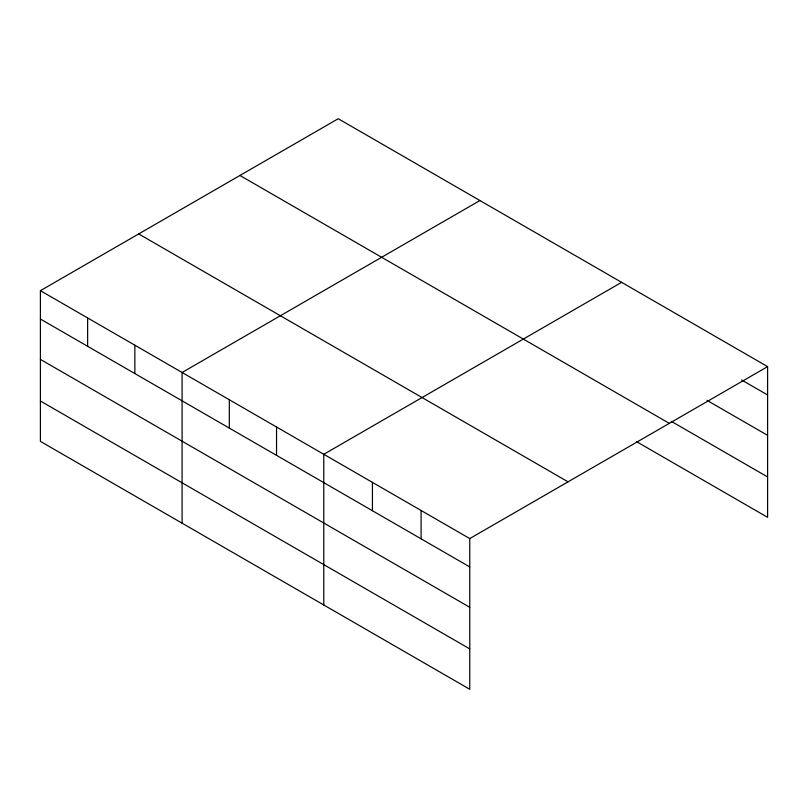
<?xml version="1.0" encoding="UTF-8"?>
<svg xmlns="http://www.w3.org/2000/svg" width="808" height="808" viewBox="0 0 808 808"><rect width="100%" height="100%" fill="white"/><g stroke="black" fill="none" stroke-linecap="round" stroke-linejoin="round"><path stroke-width="1.21" d="M40.4 290.678L469.761 538.572L469.761 689.275L40.4 441.38L40.4 290.678L338.239 118.725L767.6 366.62L767.6 517.322L636.755 441.774M479.922 200.536L182.093 372.488L182.093 523.18M621.615 282.335L323.776 454.288L323.776 604.99M469.761 538.572L767.6 366.62M741.643 379.982L767.6 394.961M707.04 400.384L767.6 435.34M671.357 421.372L767.6 476.942M239.946 175.477L669.317 423.362M138.683 233.936L568.054 481.831M40.4 319.029L469.761 566.923M40.4 359.398L469.761 607.293M40.4 401L469.761 648.895M421.099 510.484L421.099 538.825M372.438 482.386L372.438 510.727M276.548 427.018L276.548 455.369M229.321 399.758L229.321 428.099M134.855 345.218L134.855 373.559M87.628 317.948L87.628 346.299"/></g></svg>
